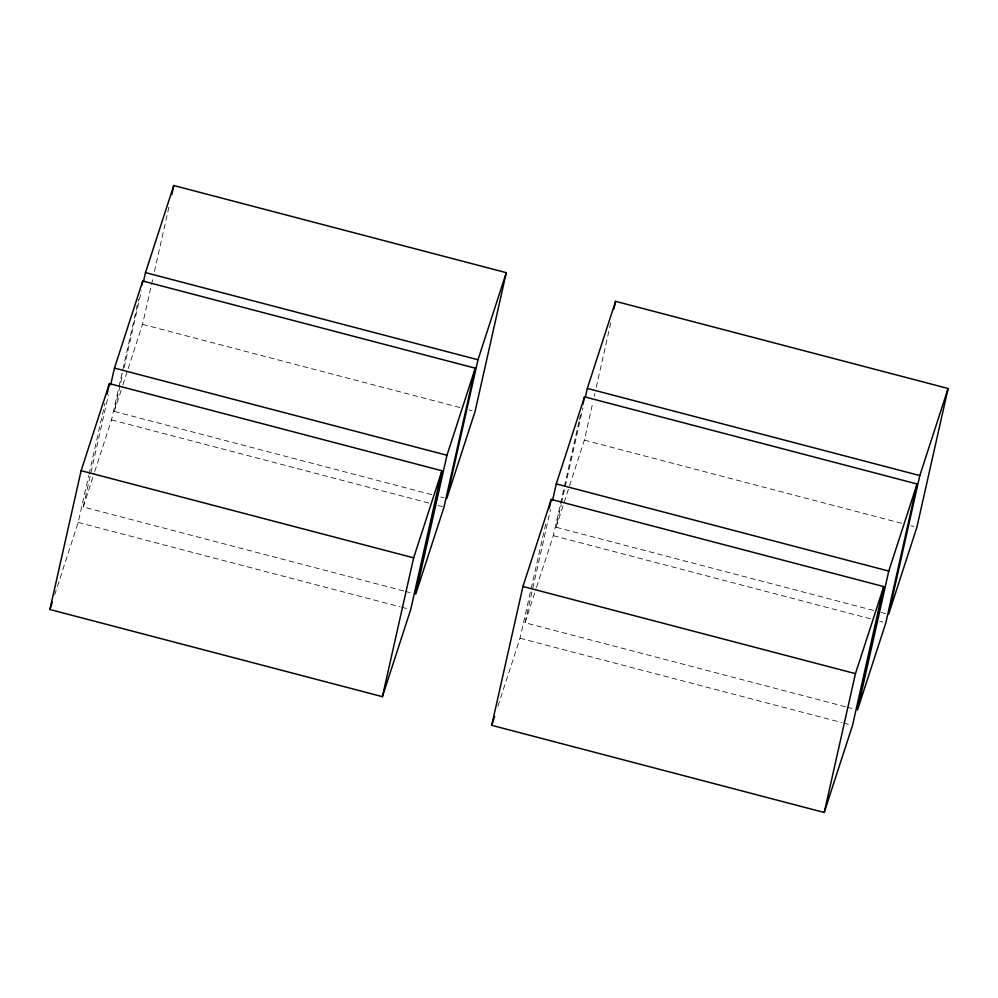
<?xml version="1.0" encoding="UTF-8"?>
<svg xmlns="http://www.w3.org/2000/svg" width="998" height="998" viewBox="0 0 998 998"><rect width="100%" height="100%" fill="white"/><g stroke="black" fill="none" stroke-linecap="round" stroke-linejoin="round"><path stroke-width="0.75" stroke-dasharray="4.99 3.74" d="M54.69 594.758L78.193 522.428L88.71 475.647M89.059 474.15L105.002 403.217M403.703 590.941L83.233 506.947L108.345 395.27M94.735 471.518L111.527 419.859L118.65 388.172M118.987 386.663L138.672 299.138M431.722 494.646L114.259 411.426L122.742 373.701M124.101 367.663L141.417 290.705M128.168 368.624L142.552 324.35L153.081 277.569M154.428 271.531L169.024 206.648M497.94 706.135L520.008 638.246L546.143 522.041M845.506 706.759L525.035 622.752L550.497 509.566M536.55 587.323L553.329 535.664L579.127 420.981M579.464 419.472L580.487 414.943M873.537 610.452L556.073 527.243L561.163 504.601M561.5 503.092L564.893 488.01M565.23 486.5L582.882 408.02M556.073 527.243L584.366 440.155L592.849 402.431M594.209 396.393L594.883 393.374M596.243 387.349L610.838 322.454M83.233 506.947L94.261 472.99M114.259 411.426L122.417 386.338M122.891 384.866L127.694 370.108M525.035 622.752L536.063 588.808M142.552 324.35L460.016 407.571M469.048 409.929L472.054 410.727M584.366 440.155L901.83 523.376M910.85 525.746L913.869 526.532M440.754 497.016L443.761 497.802M881.059 612.423L885.575 613.608M111.527 419.859L428.99 503.079M438.01 505.437L442.526 506.622M553.329 535.664L870.792 618.885M879.824 621.255L882.831 622.041M405.2 591.34L412.735 593.311M847.015 707.145L853.028 708.73M78.193 522.428L400.173 606.834M401.683 607.221L409.205 609.192M520.008 638.246L841.988 722.639M843.485 723.039L851.007 725.01"/><path stroke-width="1.5" d="M49.9 609.516L81.125 470.682L109.418 383.606L441.927 470.757L410.702 609.591L382.409 696.666L49.9 609.516L52.295 602.131M107.048 394.16L109.418 383.606M110.716 384.704L114.458 368.112L142.751 281.024L475.26 368.187L444.035 507.021L415.742 594.097L446.967 455.263L475.26 368.187M141.728 285.553L142.751 281.024M143.45 281.648L145.483 272.604L173.777 185.516L506.285 272.679L475.06 411.513L446.767 498.588L477.992 359.754L506.285 272.679M171.743 194.573L173.777 185.516M382.409 696.666L413.634 557.845L441.927 470.757M491.715 725.321L522.94 586.487L551.233 499.412L883.741 586.575L852.517 725.396L824.223 812.484L491.715 725.321L494.584 716.464M549.187 508.469L551.233 499.412M552.53 500.522L556.26 483.918L584.554 396.842L917.062 483.993L885.837 622.827L857.544 709.902L888.769 571.081L917.062 483.993M582.857 404.39L584.554 396.842M585.265 397.466L587.298 388.409L615.591 301.334L948.1 388.484L916.875 527.318L888.582 614.394L919.807 475.572L948.1 388.484M613.895 308.869L615.591 301.334M824.223 812.484L855.448 673.65L883.741 586.575M145.483 272.604L477.992 359.754M587.298 388.409L919.807 475.572M114.458 368.112L446.967 455.263M556.26 483.918L888.769 571.081M81.125 470.682L413.634 557.845M522.94 586.487L855.448 673.65"/></g></svg>
